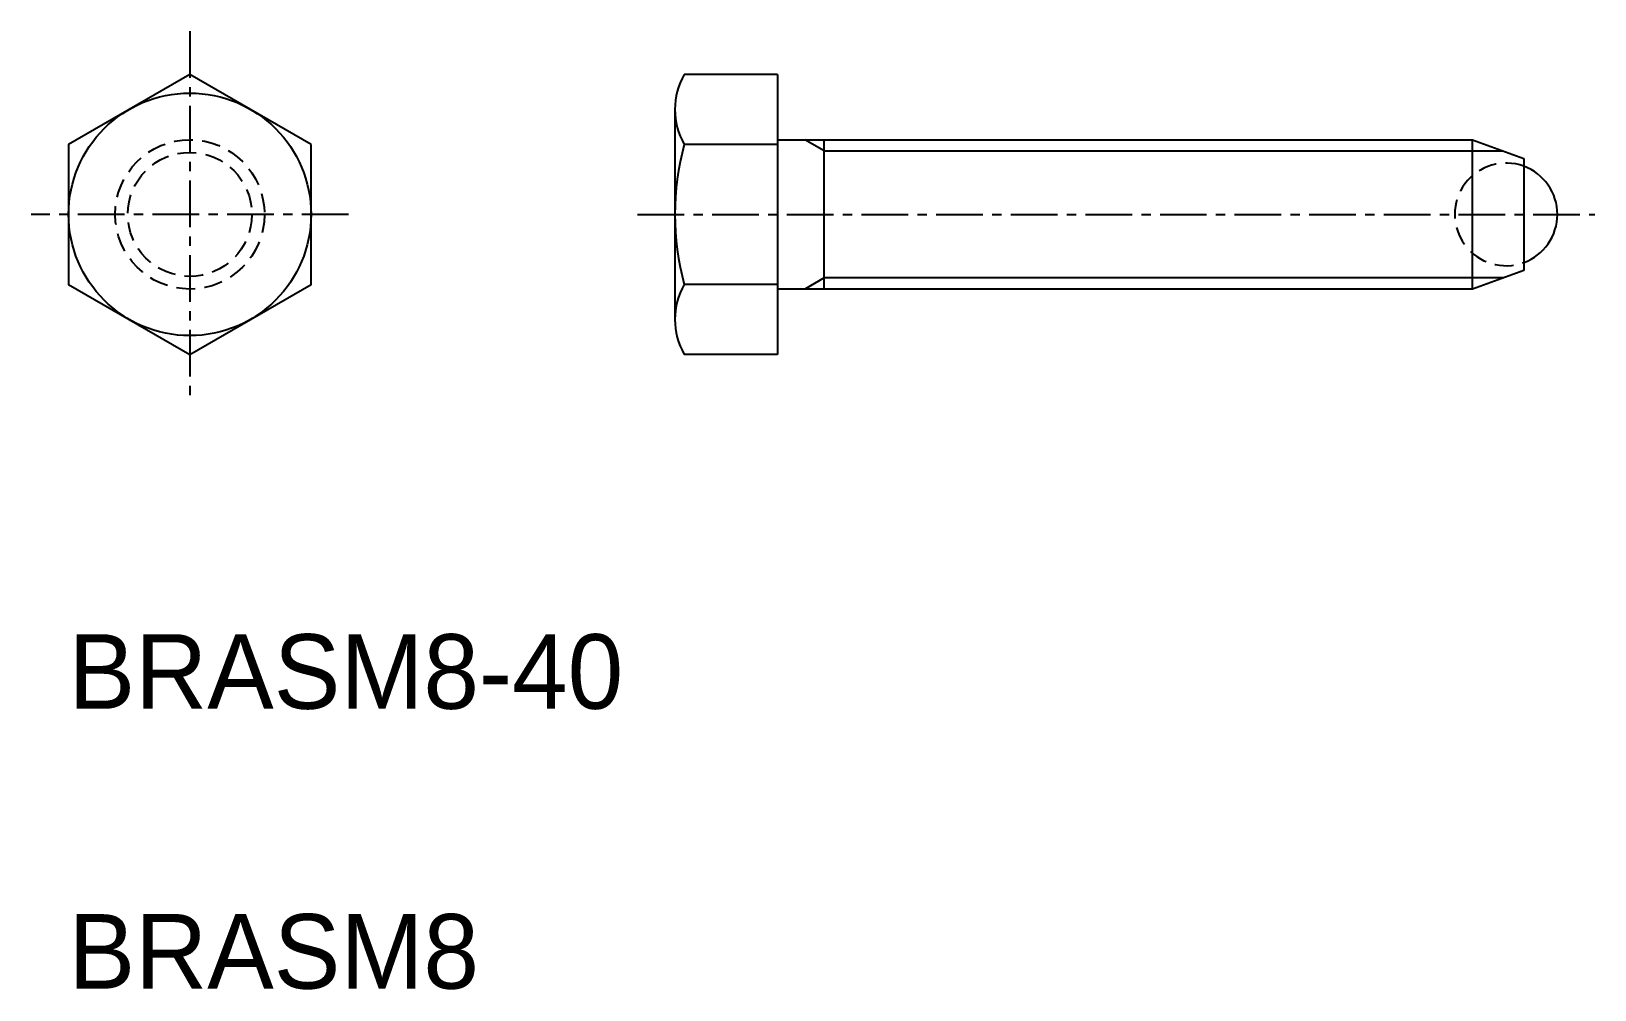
# Model space of a CAD drawing. Extents: x -3571.2 to -3487.4, y -659.4 to -608.
import ezdxf

# ---------------------------------------------------------------- set-up
doc = ezdxf.new("R2010")
doc.units = 0
doc.header["$LTSCALE"] = 2
doc.linetypes.add('CENTER', pattern=[2, 1.25, -0.25, 0.25, -0.25])
doc.linetypes.add('DASHED', pattern=[0.75, 0.5, -0.25])
doc.layers.get('0').update_dxf_attribs({"linetype": 'CONTINUOUS'})
doc.layers.add('CENTER', color=1, linetype='CENTER')

msp = doc.modelspace()

# ---------------------------------------------------------------- linework, layer by layer
at = {"color": 7, "linetype": 'CONTINUOUS'}
for p, q in [((-3531.157, -610.351), (-3536.157, -610.351)), ((-3531.157, -610.351), (-3531.157, -625.362)), ((-3536.657, -612.228), (-3536.657, -623.486)), ((-3531.157, -614.104), (-3536.157, -614.104)), ((-3531.157, -621.61), (-3536.157, -621.61)), ((-3531.157, -625.362), (-3536.157, -625.362))]:
    msp.add_line(p, q, dxfattribs=at)
for p, q in [((-3531.157, -613.857), (-3493.904, -613.857)), ((-3528.657, -621.857), (-3528.657, -613.857)), ((-3493.904, -621.857), (-3493.904, -613.857)), ((-3493.904, -613.857), (-3491.157, -614.857)), ((-3491.157, -614.857), (-3491.157, -620.857)), ((-3491.157, -620.857), (-3493.904, -621.857)), ((-3493.904, -621.857), (-3531.157, -621.857))]:
    msp.add_line(p, q)
at = {"color": 3, "linetype": 'CONTINUOUS'}
for p, q in [((-3528.657, -614.457), (-3529.696, -613.857)), ((-3528.657, -621.257), (-3529.696, -621.857))]:
    msp.add_line(p, q, dxfattribs=at)
at = {"color": 3}
for p, q in [((-3528.657, -614.457), (-3492.256, -614.457)), ((-3492.256, -621.257), (-3528.657, -621.257))]:
    msp.add_line(p, q, dxfattribs=at)
at = {"color": 7, "linetype": 'CONTINUOUS'}
msp.add_lwpolyline([(-3556.157, -614.104), (-3562.657, -610.351), (-3569.157, -614.104), (-3569.157, -621.61), (-3562.657, -625.362), (-3556.157, -621.61)], close=True, dxfattribs=at)
msp.add_circle((-3562.657, -617.857), 6.5, dxfattribs=at)
at = {"color": 3, "linetype": 'DASHED'}
for radius in [4, 3.324]:
    msp.add_circle((-3562.657, -617.857), radius, dxfattribs=at)
at = {"color": 7, "linetype": 'CONTINUOUS'}
for centre, radius, start, end in [((-3532.886, -612.228), 3.771, 150.15828, 209.84172), ((-3522.323, -617.857), 14.333, 164.82182, 195.17818), ((-3532.886, -623.486), 3.771, 150.15828, 209.84172)]:
    msp.add_arc(centre, radius, start, end, dxfattribs=at)
at = {"color": 3, "linetype": 'DASHED'}
msp.add_arc((-3492.107, -617.857), 2.75, 69.79045, 290.20955, dxfattribs=at)
msp.add_arc((-3492.107, -617.857), 2.75, 290.20955, 69.79045)
at = {"layer": 'CENTER', "color": 1, "linetype": 'CENTER'}
for p, q in [((-3562.657, -608.042), (-3562.657, -627.672)), ((-3554.157, -617.857), (-3571.157, -617.857)), ((-3538.657, -617.857), (-3487.357, -617.857))]:
    msp.add_line(p, q, dxfattribs=at)

# ---------------------------------------------------------------- texts
for s, p in [('BRASM8-40', (-3569.157, -644.357)), ('BRASM8', (-3569.157, -659.357))]:
    msp.add_text(s, height=4).set_placement(p)

doc.saveas('drawing.dxf')
